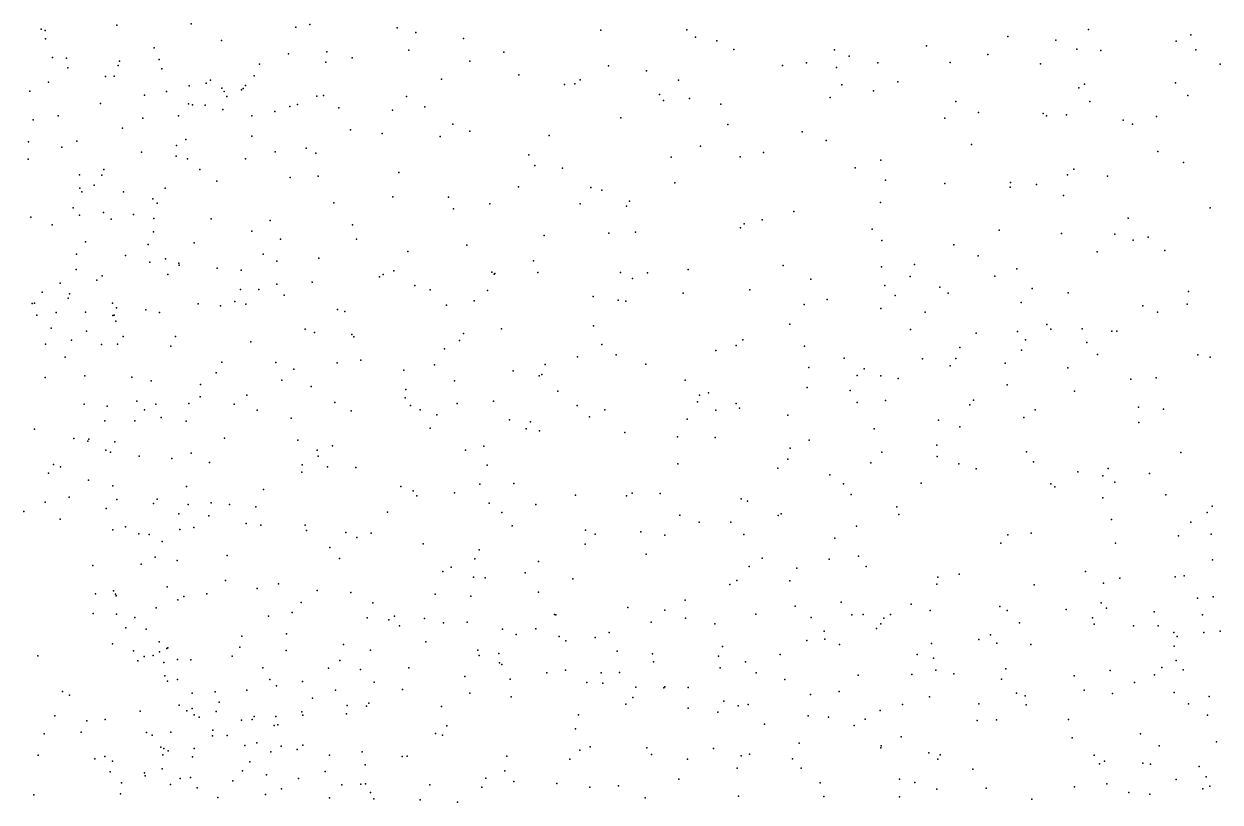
# Model space of a CAD drawing. Header units: metres. Extents: x -25 to 25, y -27.8 to 27.8.
# Drawn here: x 12.201 to 14.859, y 6.963 to 8.693 of the extents above; entities that cross this region are included whole.
import ezdxf

# ---------------------------------------------------------------- set-up
doc = ezdxf.new("R2010")
doc.units = ezdxf.units.M

msp = doc.modelspace()

# ---------------------------------------------------------------- linework, layer by layer
for p in [(12.5726, 8.6932, 17.2619), (12.239, 8.6816, 0.2122), (12.2477, 8.6783, -16.0492), (12.4072, 8.6904, 17.9081), (12.8049, 8.6859, 16.5533), (12.8364, 8.6921, -0.6071), (13.0299, 8.6846, -0.9509), (13.0715, 8.6742, -16.035), (13.4827, 8.6795, 2.4736), (13.6739, 8.6802, 4.803), (14.5666, 8.6808, -20.312), (14.7938, 8.6687, 5.9766), (12.2487, 8.6599, 16.2679), (12.4903, 8.6401, 18.3314), (12.64, 8.6564, -11.3442), (13.1778, 8.661, 4.2058), (13.6929, 8.6637, -13.2858), (13.7404, 8.6552, -1.7855), (14.2068, 8.6448, 5.4745), (14.3874, 8.6649, -9.8317), (14.4942, 8.6573, -10.6003), (14.7613, 8.6546, 7.9089), (12.2639, 8.6188, -16.2517), (12.2952, 8.6172, 0.4151), (12.501, 8.614, -11.9282), (12.7886, 8.6268, -0.3908), (12.874, 8.6311, 16.7117), (12.9299, 8.6178, 18.9292), (13.0562, 8.6347, -0.6343), (13.267, 8.63, -1.2289), (13.7788, 8.6364, 2.3142), (14.0021, 8.6357, 5.1867), (14.0345, 8.6213, -7.283), (14.3433, 8.6254, -11.8471), (14.5405, 8.6368, -9.5328), (14.5943, 8.6338, -11.9058), (14.8051, 8.6354, 7.6573), (12.2983, 8.5955, 0.6299), (12.4102, 8.6009, -21.0963), (12.4132, 8.6101, 18.0979), (12.5074, 8.5932, 16.4344), (12.7243, 8.6035, -12.5643), (12.8719, 8.6078, -21.497), (13.1918, 8.6102, -12.6793), (13.4996, 8.6, -12.5412), (13.5847, 8.5891, -0.6923), (13.8866, 8.6004, -12.1064), (13.9396, 8.6066, 2.1492), (14.0066, 8.5961, -11.8831), (14.0987, 8.6068, 1.9173), (14.259, 8.6075, -0.656), (14.4597, 8.6041, -1.8096), (14.8591, 8.6038, 1.9472), (12.2554, 8.5635, -4.5165), (12.3819, 8.5764, 17.6889), (12.4016, 8.5769, -1.0307), (12.6058, 8.5617, -16.0491), (12.6157, 8.5681, -0.9818), (12.7126, 8.5777, 2.6672), (13.1289, 8.5701, -21.3896), (13.3008, 8.58, 4.3329), (13.4366, 8.569, -21.2271), (13.6551, 8.5684, -12.331), (14.143, 8.5646, -20.7439), (14.76, 8.5622, -11.0464), (12.2138, 8.5433, -16.8538), (12.469, 8.5351, 17.3239), (12.5174, 8.5429, -13.1275), (12.5678, 8.5554, -12.2884), (12.6403, 8.5505, -21.1163), (12.6458, 8.5426, -0.0341), (12.6844, 8.5467, 18.7086), (12.6878, 8.5495, 4.1038), (12.6935, 8.5559, -11.6367), (12.8666, 8.534, -16.2468), (13.4021, 8.5583, 19.3214), (13.4249, 8.5596, 4.51), (13.6136, 8.5365, 19.4731), (14.0182, 8.5577, 19.5482), (14.089, 8.5445, 5.397), (14.5451, 8.551, -11.131), (14.5578, 8.5593, 19.4055), (14.7873, 8.5341, -13.1586), (12.3707, 8.5162, 17.9566), (12.5667, 8.5156, 0.1752), (12.5756, 8.5134, -16.3265), (12.6033, 8.5123, -10.6508), (12.6515, 8.5321, 17.0551), (12.7914, 8.5095, -11.4505), (12.8085, 8.5143, 18.8449), (12.8515, 8.5327, -21.2133), (13.0513, 8.5316, -0.422), (13.0919, 8.5088, -13.0938), (13.622, 8.5226, -12.1225), (13.6802, 8.5275, -21.0913), (13.7499, 8.5149, -11.8269), (13.9922, 8.5299, -11.6584), (14.2715, 8.5204, -7.1477), (14.5694, 8.5205, -0.6184), (12.2769, 8.4889, -4.3173), (12.4649, 8.4839, 2.6597), (12.544, 8.4885, 17.168), (12.6428, 8.5026, 16.5221), (12.7074, 8.4891, -10.8423), (12.7585, 8.4984, -13.128), (12.9008, 8.5067, 4.1179), (13.0196, 8.5013, 2.5961), (13.5273, 8.4847, 4.7976), (14.2473, 8.4837, 5.501), (14.3219, 8.4961, 19.5014), (14.4658, 8.4941, -20.3332), (14.4733, 8.4888, -10.8428), (14.518, 8.4907, 5.6905), (14.7176, 8.4876, -11.3512), (12.2213, 8.4797, -12.8377), (12.42, 8.4614, 18.2973), (12.9263, 8.4573, -1.0835), (13.1539, 8.4703, 4.2396), (13.1916, 8.4549, -12.4146), (13.7653, 8.4697, 19.5228), (14.6439, 8.4795, -20.171), (14.6646, 8.4703, 19.2892), (12.2106, 8.4306, -17.065), (12.3186, 8.4327, 16.3417), (12.5605, 8.4359, 4.1349), (12.7073, 8.4433, -11.9909), (12.9969, 8.4498, 19.0129), (13.1259, 8.4428, 19.1037), (13.3681, 8.4454, -12.2778), (13.9301, 8.4529, -13.4774), (13.9836, 8.4338, 5.3083), (12.2849, 8.4188, 10.0902), (12.4622, 8.4083, -10.4098), (12.5396, 8.4226, -16.5453), (12.7593, 8.4087, 16.7735), (12.8279, 8.417, -11.7779), (12.8494, 8.4054, -12.2947), (13.3228, 8.4024, -1.4504), (13.7041, 8.421, 2.3359), (13.8445, 8.407, -1.7155), (14.3065, 8.4252, -10.1918), (14.7208, 8.4098, 5.8526), (12.21, 8.3922, -5.007), (12.5393, 8.3993, 0.3776), (12.5642, 8.3931, 18.5807), (12.6929, 8.3932, 18.7453), (13.3365, 8.3787, -11.9662), (13.6394, 8.3966, 5.1596), (13.7924, 8.3977, 5.2398), (14.1052, 8.3903, 19.5297), (14.7779, 8.385, 19.1619), (12.3242, 8.3576, -10.2305), (12.3742, 8.3566, 17.4912), (12.3784, 8.3694, 0.8488), (12.5914, 8.3693, -15.9445), (12.7927, 8.352, -10.6898), (12.855, 8.3548, -0.0859), (13.0337, 8.3627, -11.6501), (13.398, 8.3724, 4.6239), (14.0484, 8.373, -11.4533), (14.5197, 8.3576, -1.7364), (14.5339, 8.3705, 19.333), (14.609, 8.3549, 5.7249), (12.3249, 8.3276, 17.8815), (12.3565, 8.3347, 18.0913), (12.5149, 8.3279, -1.141), (12.6298, 8.3434, 16.9444), (13.2996, 8.3306, -11.696), (13.4608, 8.3292, -13.1717), (13.4852, 8.3233, 2.4267), (13.6474, 8.3396, -0.5527), (14.1155, 8.346, 5.318), (14.2474, 8.3383, 5.3988), (14.3925, 8.3299, 5.5182), (14.3931, 8.3409, -11.0601), (14.4512, 8.3361, -13.5566), (12.3297, 8.32, -13.1516), (12.4223, 8.32, 10.1028), (12.4874, 8.304, -16.8606), (12.4966, 8.2946, 10.2551), (12.8896, 8.2956, -16.0888), (13.0203, 8.3089, -11.4244), (13.1444, 8.3078, 2.5058), (13.5462, 8.2993, -11.6225), (14.1043, 8.2963, -20.56), (14.5114, 8.3115, -9.499), (12.3101, 8.284, -15.9137), (12.3239, 8.2679, -4.2356), (12.3774, 8.2736, -20.8305), (12.4444, 8.2697, 17.2044), (13.1553, 8.2823, -1.3196), (13.2359, 8.293, 4.401), (13.4371, 8.2931, 4.9237), (13.54, 8.2879, 19.4094), (13.9121, 8.2757, 5.1959), (14.8368, 8.2841, -1.741), (12.2161, 8.2637, 1.0739), (12.2638, 8.2466, -9.5853), (12.3943, 8.2593, 2.5378), (12.4897, 8.2606, 18.5172), (12.6172, 8.2595, 18.6744), (12.7479, 8.2561, 2.5589), (12.9308, 8.2466, 4.2161), (13.8017, 8.2487, -13.3038), (13.8411, 8.2576, 19.5166), (14.6549, 8.2613, -0.7642), (12.4884, 8.2305, 4.2328), (12.7069, 8.2323, -10.3144), (12.9398, 8.2146, 18.9416), (13.3572, 8.2223, 19.2569), (13.5006, 8.2277, -1.5365), (13.5597, 8.2301, 5.1026), (13.7931, 8.2398, 2.21), (14.0856, 8.2366, 5.1745), (14.3678, 8.2345, 19.3827), (14.507, 8.2268, 5.5251), (14.6249, 8.2256, -20.122), (14.6991, 8.2186, -9.1531), (12.3379, 8.2088, 4.2867), (12.4765, 8.2028, 16.463), (12.5787, 8.2067, 0.4832), (12.7709, 8.2144, 4.2001), (13.1848, 8.2013, -0.2752), (14.1075, 8.2117, -10.011), (14.2671, 8.2019, -13.6916), (14.6658, 8.2121, 5.6948), (14.7364, 8.1894, 1.8452), (12.3174, 8.1815, 9.9521), (12.4268, 8.1784, 10.4833), (12.4808, 8.1634, 10.0351), (12.5153, 8.1711, -16.0907), (12.5451, 8.1614, -10.042), (12.7327, 8.1808, 0.1958), (12.763, 8.1654, 10.3214), (12.8562, 8.1726, -16.3168), (13.054, 8.1871, -13.086), (13.3332, 8.166, -13.111), (14.3213, 8.1773, -10.4103), (14.586, 8.1864, 19.1653), (12.3168, 8.1471, 17.6815), (12.5204, 8.1357, -9.8176), (12.5455, 8.1568, 16.9557), (12.6301, 8.1502, 16.7096), (12.6838, 8.1459, 10.1231), (12.9988, 8.136, -11.068), (13.0231, 8.1442, -10.2936), (13.2409, 8.1415, -11.4064), (13.2456, 8.1369, -20.887), (13.2476, 8.1382, 4.541), (13.3428, 8.1402, 4.7248), (13.5268, 8.1403, -20.8638), (13.5868, 8.1397, -0.4756), (13.6771, 8.1468, 19.4385), (13.8884, 8.1559, -11.4208), (14.1064, 8.1527, 19.4666), (14.1796, 8.1584, -1.6306), (14.4077, 8.1484, -0.7561), (12.2814, 8.117, 2.3793), (12.363, 8.1234, -1.2104), (12.3743, 8.133, 17.3767), (12.7625, 8.1145, 18.8083), (12.8415, 8.1189, -13.1117), (12.9906, 8.1311, -1.2406), (13.0696, 8.1113, 4.3845), (13.5533, 8.127, 2.3344), (13.9498, 8.1256, -1.5897), (14.1141, 8.1118, -13.4515), (14.1706, 8.1315, -20.283), (14.3582, 8.1322, -10.6552), (12.2413, 8.0969, -15.9844), (12.299, 8.0832, 18.0382), (12.302, 8.0929, -17.0427), (12.6821, 8.1024, 4.2731), (12.723, 8.1028, -5.0161), (12.7792, 8.0903, -9.7045), (13.1034, 8.102, -9.9156), (13.2308, 8.1006, -10.1524), (13.4656, 8.0871, 19.293), (13.6661, 8.0945, 5.0089), (13.8141, 8.1019, -0.5599), (14.1373, 8.0891, -0.6712), (14.2362, 8.1079, -11.0711), (14.2548, 8.0947, 1.7924), (14.4416, 8.1045, -9.6269), (14.5218, 8.0949, -13.6323), (14.7887, 8.0981, 18.7621), (12.2192, 8.0718, -9.2372), (12.2243, 8.0722, 9.8543), (12.3979, 8.0721, 18.3595), (12.4067, 8.0619, 4.3289), (12.4713, 8.057, 18.5112), (12.5883, 8.0705, 16.5391), (12.6377, 8.0659, -5.3515), (12.6692, 8.0762, -4.7654), (12.694, 8.0699, -9.4972), (12.8976, 8.0578, -20.833), (13.1398, 8.0678, -11.2202), (13.2011, 8.0775, 19.0839), (13.5215, 8.0786, -13.1561), (13.5383, 8.077, -11.4277), (13.9344, 8.0693, -20.4646), (13.9856, 8.0805, 4.9761), (14.105, 8.0607, -10.2321), (14.4171, 8.074, 5.1593), (14.6874, 8.0665, -9.4969), (14.7862, 8.0697, 14.8321), (12.2291, 8.0455, 1.0872), (12.2727, 8.0511, -16.3695), (12.3379, 8.0525, 16.359), (12.3981, 8.0451, 17.2221), (12.4013, 8.0458, 10.6157), (12.4047, 8.0318, 9.94), (12.502, 8.0517, 0.6818), (12.9136, 8.0535, 4.333), (14.2036, 8.0523, 4.9539), (14.7201, 8.0524, -13.2957), (12.2609, 8.0166, -4.0491), (12.3397, 8.0099, 17.5265), (12.8261, 8.0145, 10.5235), (12.8468, 8.0068, 2.4579), (12.9296, 8.0024, 18.8836), (13.1775, 8.0046, 4.5086), (13.2621, 8.0151, 2.4193), (13.4662, 8.0221, -9.8089), (13.9032, 8.0256, -13.2479), (14.1711, 8.0138, 19.3502), (14.317, 8.0058, 19.2455), (14.4091, 8.009, -1.5696), (14.4743, 8.0246, -14.2401), (14.4832, 8.0141, -20.1575), (14.5525, 8.0151, 5.2659), (14.6186, 8.0102, -1.4973), (14.6293, 8.0101, 14.7958), (12.2484, 7.981, 4.2526), (12.3061, 7.9902, 17.7154), (12.3731, 7.9803, 0.8514), (12.4087, 7.9812, -5.2313), (12.421, 7.9981, -13.1797), (12.5275, 7.9763, -9.277), (12.5373, 7.9982, 16.8715), (12.7052, 7.986, 10.0548), (12.9338, 7.9976, -5.0828), (13.1688, 7.9891, -9.5224), (13.4849, 7.9801, -20.727), (13.7833, 7.9777, 19.3688), (13.7988, 7.9908, 2.1298), (13.9357, 7.9765, 4.8465), (14.4265, 7.9903, 19.136), (14.5633, 7.985, -9.7652), (12.2925, 7.9523, 17.867), (13.1354, 7.9704, -10.9994), (13.4309, 7.9529, 19.175), (13.5167, 7.9573, 4.8462), (13.7384, 7.9667, -9.8024), (14.0235, 7.9498, 19.3527), (14.2717, 7.949, 4.7683), (14.2808, 7.9738, -9.8002), (14.4175, 7.9678, 1.7497), (14.5869, 7.9582, -1.2053), (14.8099, 7.957, 5.6826), (14.8371, 7.9521, -20.1278), (12.6408, 7.9407, -1.1769), (12.7609, 7.9405, -9.2274), (12.8007, 7.9252, 0.2199), (12.8966, 7.9394, -1.2219), (12.9497, 7.9452, 0.033), (13.0447, 7.9229, -9.2025), (13.1135, 7.9354, 18.9673), (13.3592, 7.9355, -10.3498), (13.5831, 7.9364, 19.2587), (13.9453, 7.9294, -11.1881), (14.0684, 7.9261, 1.9013), (14.1978, 7.9481, -1.4778), (14.2595, 7.9329, -13.4413), (14.3815, 7.9387, 14.9878), (14.5204, 7.9282, 18.9225), (12.2476, 7.907, -20.5649), (12.3363, 7.9107, -1.2199), (12.4404, 7.908, 16.4017), (12.4833, 7.8992, -4.3659), (12.6278, 7.9171, 0.4543), (12.7737, 7.901, 10.6629), (13.158, 7.8993, -5.4394), (13.2878, 7.9214, -20.7726), (13.3455, 7.9106, 4.6553), (13.3516, 7.9132, -1.3864), (13.6703, 7.9009, -11.2601), (14.0523, 7.9113, -20.2377), (14.1054, 7.9106, -10.992), (14.1435, 7.9047, 14.8472), (14.6606, 7.9031, 14.9737), (14.7168, 7.9062, 5.4904), (12.593, 7.8915, 2.3606), (12.839, 7.8871, 18.8212), (13.0496, 7.88, 4.4094), (13.3876, 7.8764, -11.1558), (13.7222, 7.8726, -1.3704), (13.9413, 7.8847, -9.7412), (14.037, 7.8778, -10.4436), (14.386, 7.8905, 14.7351), (14.5353, 7.8768, -13.4222), (12.3345, 7.8474, 18.1645), (12.3859, 7.8431, 18.323), (12.4515, 7.854, 9.9593), (12.4938, 7.8476, 0.6318), (12.567, 7.8491, -9.0701), (12.5925, 7.8637, 16.6163), (12.668, 7.8476, 4.2987), (12.6964, 7.8678, 18.7217), (12.8917, 7.8516, -5.6127), (13.0477, 7.862, 10.1192), (13.0601, 7.8446, 10.5852), (13.1638, 7.849, 10.3503), (13.2443, 7.8542, -9.1357), (13.4305, 7.8443, -9.4296), (13.6976, 7.8531, -13.1619), (13.7024, 7.8676, -0.5386), (13.7833, 7.8488, -10.3354), (14.0526, 7.851, -13.253), (14.1156, 7.8559, -10.725), (14.3032, 7.8461, -1.1119), (14.3111, 7.8565, 19.068), (12.4687, 7.8349, 4.2322), (12.5058, 7.8177, -5.4336), (12.7192, 7.8343, -20.8233), (12.7944, 7.8164, -8.982), (12.9283, 7.8328, 10.6826), (13.0817, 7.8349, -9.0026), (13.1183, 7.824, -13.1103), (13.458, 7.8192, -0.4035), (13.4921, 7.8348, 4.7226), (13.7387, 7.8341, 19.227), (13.7908, 7.8387, -20.3653), (13.8987, 7.8231, 19.2371), (14.4229, 7.8182, 18.7723), (14.4481, 7.8348, 4.6889), (14.6778, 7.8408, 18.4607), (14.7332, 7.8365, -9.9292), (12.2244, 7.7922, 9.9672), (12.3807, 7.8105, 17.2815), (12.4469, 7.8103, 16.9976), (12.5614, 7.8101, 18.5939), (13.1036, 7.794, -4.9134), (13.2801, 7.8125, 18.9898), (13.3169, 7.7927, 4.5418), (13.3268, 7.8081, -5.291), (13.6746, 7.8139, 2.1985), (14.0905, 7.7927, 4.6125), (14.2331, 7.8118, 15.0244), (14.281, 7.7975, 4.5874), (14.6785, 7.8067, 4.9421), (12.3116, 7.7709, 17.9278), (12.3426, 7.765, 3.6358), (12.3452, 7.7697, -4.8116), (12.4031, 7.764, 4.0824), (12.6463, 7.7719, 10.725), (12.8092, 7.7678, -13.1429), (13.3463, 7.788, -10.8465), (13.5362, 7.7848, -10.4766), (13.6535, 7.775, -11.0907), (13.737, 7.7737, -9.6478), (13.9459, 7.7678, -10.8716), (12.3827, 7.7456, -20.6777), (12.3933, 7.7408, -5.2391), (12.5721, 7.7388, 16.7418), (12.8524, 7.745, 0.1158), (12.8863, 7.7549, 4.2712), (13.1819, 7.7456, 10.499), (13.2232, 7.7541, 2.3513), (13.904, 7.7499, -10.5885), (14.1071, 7.7405, 14.9245), (14.2298, 7.7563, 14.7238), (14.4288, 7.7414, -13.2162), (14.7716, 7.7404, 5.4114), (12.2662, 7.7135, 2.1393), (12.4566, 7.7316, 2.2555), (12.5294, 7.7271, 10.078), (12.6133, 7.7182, 16.5492), (12.8194, 7.7124, -1.1985), (12.8548, 7.7316, -4.5799), (13.2305, 7.7123, 4.4077), (13.6541, 7.715, 19.0465), (13.8987, 7.7255, 19.1083), (14.0827, 7.7171, 19.0089), (14.2307, 7.7312, 18.8877), (14.2786, 7.7147, -10.0084), (14.4441, 7.7194, 18.464), (12.2555, 7.6942, 10.1512), (12.2823, 7.7079, 0.7988), (12.8181, 7.6963, 10.7566), (12.8754, 7.7079, 2.3613), (12.938, 7.7068, 18.8256), (13.8766, 7.7053, 4.6231), (13.9917, 7.6907, 14.748), (14.3171, 7.7037, 18.6117), (14.5427, 7.697, 14.7429), (14.5983, 7.6884, 18.4), (14.6105, 7.7049, 4.6874), (14.7022, 7.6937, 15.0849), (12.344, 7.6786, 17.7325), (12.3986, 7.666, -8.7767), (12.562, 7.6642, -5.5739), (12.733, 7.6582, 10.1244), (13.0381, 7.6648, 10.154), (13.214, 7.6699, 10.2565), (13.2898, 7.6715, 18.903), (14.0223, 7.6707, -9.8558), (14.1945, 7.6718, 1.9198), (14.4833, 7.6707, 15.1172), (14.492, 7.6641, 4.5448), (14.6249, 7.6741, -20.2024), (12.3016, 7.6408, 10.3258), (12.4069, 7.6355, 17.1882), (12.4971, 7.6367, 10.2395), (13.0657, 7.6549, 10.7384), (13.0737, 7.6435, -8.749), (13.1574, 7.6504, -20.744), (13.4265, 7.6449, -13.1404), (13.5396, 7.6436, 4.5383), (13.5527, 7.6497, -1.2099), (13.6147, 7.6491, -9.3999), (13.7948, 7.6374, -0.825), (13.809, 7.6321, -1.0416), (14.0389, 7.6464, 18.7571), (14.5983, 7.6393, -10.1196), (14.7382, 7.6462, 14.7435), (12.2007, 7.6089, 3.2316), (12.2479, 7.6296, 10.6273), (12.3837, 7.6155, 10.5215), (12.4888, 7.6266, 10.6578), (12.5447, 7.6035, 10.4388), (12.5657, 7.6246, -13.1872), (12.6165, 7.628, 18.5947), (12.6575, 7.6244, 0.2985), (12.7161, 7.6191, 4.1219), (13.0085, 7.6071, -5.7067), (13.2346, 7.6277, 10.4089), (13.2627, 7.6066, -1.2597), (13.3384, 7.6245, -5.5045), (13.8838, 7.6035, 14.843), (14.1408, 7.6191, 4.4786), (14.8304, 7.6065, 5.0845), (14.8414, 7.6207, 5.4972), (12.2811, 7.5922, 16.1948), (12.6116, 7.5993, -1.1916), (12.6948, 7.5823, 10.6401), (12.7272, 7.5786, 10.3274), (12.8261, 7.5782, -8.6525), (13.2855, 7.577, -4.7861), (13.6587, 7.6007, -5.0917), (13.7013, 7.5853, -13.1684), (13.772, 7.5854, 4.5584), (13.8773, 7.6001, 2.0703), (14.0507, 7.5766, 14.6386), (14.145, 7.6019, 18.4917), (14.6177, 7.591, -12.8901), (14.7939, 7.5852, 18.4029), (12.3983, 7.568, 17.4269), (12.4261, 7.5747, 18.3158), (12.4562, 7.5594, -5.4111), (12.4794, 7.5578, 3.6089), (12.5471, 7.569, -4.4035), (12.5782, 7.5733, -20.7921), (12.8288, 7.5666, -0.027), (12.9159, 7.5624, -13.1668), (12.9409, 7.5513, 10.7064), (12.9723, 7.5604, 18.7854), (13.4489, 7.5675, 18.8504), (13.4706, 7.5582, -4.9109), (13.5717, 7.5637, 2.2074), (13.6252, 7.5561, 18.8324), (13.8003, 7.558, 18.7517), (14.3873, 7.5568, 2.0664), (14.4394, 7.5608, 18.356), (14.7667, 7.5549, 2.1125), (14.8395, 7.5583, 5.3123), (12.5083, 7.5423, 3.7608), (12.8805, 7.5292, 4.1316), (13.088, 7.5373, 10.6343), (13.2123, 7.5239, 2.279), (13.4484, 7.536, 4.4172), (14.0031, 7.5496, -5.2549), (14.3716, 7.5382, -13.0758), (14.6267, 7.5388, 15.1733), (12.4926, 7.5075, -4.6775), (12.5412, 7.4997, 16.8499), (12.6523, 7.5113, 16.4479), (12.9018, 7.5045, 10.366), (13.2025, 7.5036, -13.1768), (13.3442, 7.4979, -20.5608), (13.5837, 7.5137, -0.9159), (13.8416, 7.5048, -5.4866), (13.9902, 7.5031, -13.1887), (14.0556, 7.5094, -20.1426), (14.842, 7.5016, -20.1597), (12.3536, 7.4889, 0.5477), (12.4615, 7.492, 17.077), (13.1317, 7.4754, -4.5723), (13.1502, 7.4854, 4.2047), (13.315, 7.4728, 4.2976), (13.8125, 7.4865, -9.7724), (13.9185, 7.4829, 18.5193), (14.0726, 7.4864, 18.3557), (14.5599, 7.4754, 14.772), (12.6484, 7.4555, 0.0544), (12.7668, 7.4479, -4.3847), (13.1996, 7.4629, 18.7975), (13.2255, 7.4613, 10.4079), (13.4204, 7.4593, -0.773), (13.7693, 7.4464, 18.5942), (13.7854, 7.4555, 14.7333), (13.9031, 7.4547, -4.9645), (14.2299, 7.447, 18.2511), (14.2316, 7.4632, 14.7082), (14.279, 7.4693, -10.1819), (14.4461, 7.4459, 4.433), (14.6003, 7.4498, -10.256), (14.6366, 7.4606, 18.3371), (14.7595, 7.4636, -12.7318), (14.7793, 7.4657, 15.2039), (12.3597, 7.4261, -8.5401), (12.4001, 7.4323, 3.329), (12.4045, 7.4253, 17.7934), (12.4057, 7.421, 18.0737), (12.5188, 7.4417, 18.3889), (12.5559, 7.4197, 16.1903), (12.6069, 7.4255, 16.6807), (12.7188, 7.438, 18.5939), (12.8527, 7.4329, 18.6714), (12.9276, 7.4291, 10.5207), (13.1144, 7.4252, -0.3778), (13.1939, 7.4206, -9.0641), (13.3441, 7.4297, -0.9999), (14.8436, 7.4189, 4.8112), (12.4946, 7.3945, 3.4456), (12.5428, 7.4126, 3.6407), (12.8167, 7.4069, -0.1981), (12.9762, 7.4061, -1.2264), (13.5428, 7.3956, 4.3977), (13.67, 7.4121, -9.628), (13.9146, 7.3984, 14.6388), (14.0169, 7.4073, 2.1097), (14.1725, 7.4027, -5.0345), (14.3694, 7.3974, 20.116), (14.517, 7.3907, 20.1827), (14.5949, 7.4059, 4.5024), (14.607, 7.3942, -20.1669), (14.8086, 7.4159, 18.385), (12.3545, 7.3818, 16.0714), (12.4064, 7.3804, 2.2), (12.4469, 7.373, -13.2079), (12.7443, 7.3765, 2.2688), (12.7969, 7.3843, 4.0248), (12.9636, 7.3727, -20.7405), (13.0119, 7.3677, 18.7012), (13.0242, 7.3764, -8.8871), (13.0907, 7.3709, 10.5167), (13.3797, 7.3795, 18.7291), (13.3832, 7.3789, -5.6282), (13.6248, 7.3896, -13.1949), (13.6707, 7.3719, 14.8717), (13.8274, 7.3808, 18.4424), (13.9506, 7.3731, 14.9963), (14.0405, 7.3792, 18.229), (14.0658, 7.3799, 4.4117), (14.112, 7.3717, 19.9554), (14.1263, 7.3801, 20.1201), (14.2148, 7.3889, 20.2617), (14.386, 7.3884, 19.9564), (14.5752, 7.3721, -12.7836), (14.7129, 7.3861, 14.7802), (14.8197, 7.3789, 7.9551), (12.4272, 7.35, 0.2299), (12.4722, 7.3476, 17.5229), (13.0351, 7.3545, 19.673), (13.1329, 7.3612, 19.802), (13.1859, 7.3626, -0.7282), (13.264, 7.3475, 19.8997), (13.3382, 7.3481, 19.4712), (13.5015, 7.3395, 19.6538), (13.5948, 7.3629, 18.6186), (13.736, 7.359, -20.1022), (13.9789, 7.3431, 20.0909), (14.0952, 7.3486, 14.6702), (14.1055, 7.3592, -5.6202), (14.413, 7.3615, 15.2663), (14.5795, 7.3582, 19.9024), (14.6669, 7.3543, 20.3035), (14.7216, 7.3546, 20.1101), (14.7561, 7.3397, 2.4163), (14.8229, 7.3402, 15.2915), (14.8591, 7.3426, 20.246), (12.3977, 7.3146, -1.3424), (12.5016, 7.319, 17.0976), (12.685, 7.3317, -1.2442), (12.7843, 7.3367, -8.4468), (12.9111, 7.3131, 15.0234), (13.094, 7.3192, 14.8414), (13.2946, 7.3353, -4.5697), (13.3902, 7.3311, 14.8395), (13.4048, 7.321, 4.3085), (13.4703, 7.3285, 19.8858), (13.9408, 7.322, 19.8875), (13.9804, 7.325, 20.3198), (14.0135, 7.3132, -10.1863), (14.218, 7.3151, 20.6063), (14.323, 7.3242, -5.4096), (14.3489, 7.3343, -5.1876), (14.3631, 7.3162, 19.643), (14.4387, 7.3134, 14.7756), (14.7635, 7.3311, 4.6555), (12.2317, 7.2877, -8.362), (12.444, 7.2992, 14.6084), (12.4681, 7.2868, -5.0681), (12.4879, 7.2889, 17.9853), (12.5019, 7.2967, 17.6793), (12.5184, 7.3043, 18.2666), (12.5206, 7.3054, 14.7791), (12.6633, 7.2869, 3.8904), (12.6809, 7.3071, 16.251), (12.7837, 7.2995, 14.909), (12.971, 7.3003, 19.417), (13.2093, 7.3007, 18.687), (13.2125, 7.289, 19.2648), (13.2562, 7.2928, -9.2204), (13.5191, 7.2986, -20.2547), (13.598, 7.2923, 19.5383), (13.7447, 7.2871, 19.9964), (13.753, 7.3088, 14.6751), (13.8814, 7.291, 18.2498), (14.1857, 7.291, 19.5973), (14.7574, 7.3096, 20.4486), (12.4542, 7.2766, 16.0046), (12.5118, 7.2734, 17.2889), (12.5422, 7.2801, -4.6303), (12.5718, 7.2791, 16.8727), (12.732, 7.2612, -5.8001), (12.8779, 7.2604, -8.7182), (12.9026, 7.2777, 19.8049), (12.9489, 7.2576, 4.0742), (13.0558, 7.2611, 15.1238), (13.2576, 7.2721, -5.7847), (13.2627, 7.2687, 15.0331), (13.5998, 7.2749, -4.6915), (13.7478, 7.2616, -5.6652), (13.8042, 7.2749, -4.7607), (14.222, 7.2831, 4.3926), (14.383, 7.2594, 4.4079), (14.7295, 7.2617, 18.3523), (14.7616, 7.2772, 7.7837), (12.5137, 7.2434, 14.9549), (12.5198, 7.2314, 3.4608), (12.5423, 7.2355, -20.6112), (12.7472, 7.2354, 18.5077), (12.8201, 7.231, 19.4854), (13.1805, 7.2418, -20.5578), (13.2811, 7.2359, 4.2109), (13.3628, 7.2498, 2.1891), (13.4042, 7.2562, 19.261), (13.4836, 7.2505, 18.5454), (13.5242, 7.2511, 14.7739), (13.8282, 7.2502, 20.2818), (13.8917, 7.2355, 20.4567), (14.0545, 7.2448, 15.1429), (14.1739, 7.2463, 18.1267), (14.2277, 7.256, 15.2577), (14.2672, 7.2482, -20.0788), (14.3733, 7.2361, -10.4041), (14.5351, 7.2433, 19.5661), (14.6149, 7.2555, -10.427), (14.7135, 7.246, 19.691), (14.7773, 7.2571, 7.5981), (12.2864, 7.209, -20.3277), (12.5748, 7.205, 14.5826), (12.6255, 7.208, 15.0937), (12.6964, 7.2115, 16.5103), (12.762, 7.2213, 16.1258), (12.8934, 7.2117, 15.2155), (12.979, 7.2296, 20.0386), (13.0419, 7.2131, -9.0456), (13.1918, 7.205, -13.2265), (13.4515, 7.2283, 20.1246), (13.4875, 7.2272, -9.5358), (13.5608, 7.2181, 14.9837), (13.6228, 7.2171, -9.8302), (13.6253, 7.2191, 18.4053), (13.6769, 7.2173, 20.1657), (14.0122, 7.2088, 2.202), (14.4067, 7.2051, 18.1921), (14.5574, 7.2116, 14.7904), (14.6688, 7.2284, 20.6516), (14.7567, 7.2066, -20.0562), (12.3017, 7.2008, 15.0058), (12.5458, 7.1786, 15.8792), (12.6348, 7.1849, -0.2299), (12.8418, 7.1937, -20.637), (12.9674, 7.1828, 18.6057), (13.2837, 7.197, 18.5706), (13.5386, 7.1806, 19.229), (13.5542, 7.195, -5.7325), (13.756, 7.187, 4.4314), (13.8102, 7.1796, 18.1402), (13.949, 7.2022, 20.6042), (14.1536, 7.1796, 20.7662), (14.2132, 7.1965, 19.4482), (14.3226, 7.1815, 14.7685), (14.426, 7.199, -4.8235), (14.4283, 7.1787, 2.4818), (14.6198, 7.2041, 4.5179), (14.7892, 7.1809, 2.5542), (14.8349, 7.1972, 14.7484), (12.2693, 7.1544, 14.1861), (12.4587, 7.1652, 15.0932), (12.5625, 7.1653, -1.3563), (12.5746, 7.1707, -4.2533), (12.5791, 7.1564, 17.4087), (12.5903, 7.1513, 18.0735), (12.628, 7.164, 18.2812), (12.7124, 7.1527, 19.7314), (12.7602, 7.1529, 19.8786), (12.818, 7.1637, 16.2734), (12.8208, 7.1561, 19.1723), (12.9175, 7.1592, 14.747), (12.9191, 7.1774, 2.2025), (12.9621, 7.1759, 19.1083), (13.1286, 7.175, 20.1795), (13.4334, 7.1567, 19.1058), (13.6773, 7.1713, -10.0453), (13.743, 7.1627, -19.9816), (13.788, 7.1765, 15.0723), (13.9435, 7.1548, 4.4313), (13.9887, 7.1518, -13.2106), (14.1037, 7.1666, -10.3835), (14.8308, 7.1561, -12.6117), (12.3402, 7.1436, 2.0646), (12.3811, 7.1463, 15.805), (12.6842, 7.1451, 19.5525), (12.7079, 7.1465, 2.1803), (12.7569, 7.1333, 3.9489), (12.7647, 7.1345, -0.4146), (13.1408, 7.1325, 18.5217), (13.4269, 7.1258, 18.4232), (13.8468, 7.1358, 14.6689), (14.0462, 7.1329, 14.7009), (14.0702, 7.1474, 19.4185), (14.3189, 7.1444, 20.8444), (14.3623, 7.1459, 19.4003), (14.5223, 7.1462, 20.8167), (12.2456, 7.1144, 15.7122), (12.3282, 7.118, 3.217), (12.473, 7.1172, 18.7693), (12.4856, 7.1117, -4.9519), (12.5275, 7.1181, 18.5747), (12.6197, 7.1097, 17.6833), (12.6204, 7.1225, 17.8805), (12.6527, 7.1109, 19.2601), (13.1151, 7.1154, 2.1594), (13.1306, 7.1114, 15.2836), (14.1507, 7.1076, 18.0425), (14.5307, 7.1057, -12.7382), (14.6819, 7.1143, 20.7836), (12.5047, 7.0847, 14.4669), (12.5117, 7.0818, 15.6848), (12.5214, 7.077, -8.0285), (12.5789, 7.0818, 16.9327), (12.6919, 7.0882, 15.4506), (12.7183, 7.0942, 18.8843), (12.7496, 7.0745, 16.4623), (12.7722, 7.0874, -4.2732), (12.8078, 7.0798, 15.6379), (12.8206, 7.089, -8.3821), (12.9523, 7.0742, 20.2096), (13.4365, 7.0784, 15.178), (13.4591, 7.0857, 20.3374), (13.5848, 7.0834, 18.2245), (13.7336, 7.082, 19.2324), (13.9234, 7.0934, 17.9983), (14.105, 7.0833, 15.3131), (14.106, 7.0877, 4.4097), (14.2117, 7.0725, 19.323), (14.7238, 7.0877, 4.6285), (14.8515, 7.097, 8.0951), (12.2323, 7.0669, 14.0148), (12.3586, 7.0588, -13.1911), (12.3805, 7.0638, 15.3167), (12.3976, 7.0539, 18.4147), (12.5093, 7.0676, 19.08), (12.5757, 7.0631, 18.39), (12.7028, 7.0519, 18.0092), (12.8798, 7.0671, -1.0875), (12.9593, 7.0453, 15.5539), (13.0417, 7.0642, -4.3764), (13.0524, 7.0651, 18.885), (13.2736, 7.0651, -4.4894), (13.4138, 7.0582, 2.1033), (13.5955, 7.0683, 4.4071), (13.6757, 7.0585, 15.1809), (13.7949, 7.0654, 20.6383), (13.8132, 7.069, 2.1254), (13.909, 7.059, 15.2441), (14.2318, 7.0579, -12.9819), (14.2372, 7.0681, 2.4276), (14.5795, 7.0672, 15.4155), (14.5909, 7.0479, -4.7211), (14.6021, 7.0535, -10.6257), (14.6874, 7.0492, 19.4072), (14.7041, 7.0471, 7.6885), (12.3921, 7.0299, -7.7945), (12.4684, 7.0277, 19.229), (12.4702, 7.021, -0.1597), (12.5079, 7.0368, 3.4593), (12.6863, 7.0323, 14.5855), (12.74, 7.0234, -7.7977), (12.8703, 7.0304, 4.034), (13.2698, 7.0324, 14.7629), (13.7857, 7.0384, -10.3328), (13.928, 7.0381, -4.6888), (14.3098, 7.0362, 15.4032), (14.8128, 7.0422, 4.7573), (14.828, 7.0188, 20.8268), (12.4175, 7.0055, 3.3353), (12.5263, 7.002, -4.7393), (12.5478, 7.0155, -4.4865), (12.5708, 7.0172, 19.6901), (12.5857, 6.9947, 17.1893), (12.6648, 7.0099, -5.8015), (12.7733, 6.9922, 18.1399), (12.8112, 7.0155, 20.1486), (12.9076, 7.0013, -8.9009), (12.9494, 7.0027, 18.7332), (12.9597, 7.0034, 15.8471), (13.1027, 7.0008, 4.1465), (13.2182, 6.9956, 18.831), (13.2272, 7.0156, 15.367), (13.2896, 7.0088, -13.2571), (13.3851, 7.0042, 18.2252), (13.4587, 6.9957, 18.9461), (13.5221, 6.999, -20.0513), (13.6563, 7.0138, 18.0527), (13.9705, 7.0057, 19.2622), (14.1467, 7.0137, 14.7494), (14.1807, 7.0059, -19.8801), (14.3393, 6.9934, 18.1028), (14.5359, 6.9967, 4.5101), (14.6077, 7.0034, -5.1493), (14.7617, 7.013, 18.4348), (14.8208, 6.9923, 19.3418), (14.8363, 6.9984, -4.8205), (12.2228, 6.9785, 1.836), (12.415, 6.9809, 14.2977), (12.632, 6.973, 16.7174), (12.7378, 6.9799, 17.7491), (12.8798, 6.9723, -8.0663), (12.9709, 6.9841, -5.9452), (12.9781, 6.9696, -13.2131), (13.0815, 6.9677, 20.3564), (13.5812, 6.9719, -13.3058), (13.7889, 6.9762, 4.4611), (13.9788, 6.9749, 4.4425), (14.1468, 6.9745, -4.701), (14.2297, 6.9912, 4.4181), (14.4411, 6.9689, 20.9671), (14.6561, 6.9838, 14.7761), (14.7033, 6.9802, 7.5347), (13.1642, 6.9627, 18.2337)]:
    msp.add_point(p)

doc.saveas('drawing.dxf')
